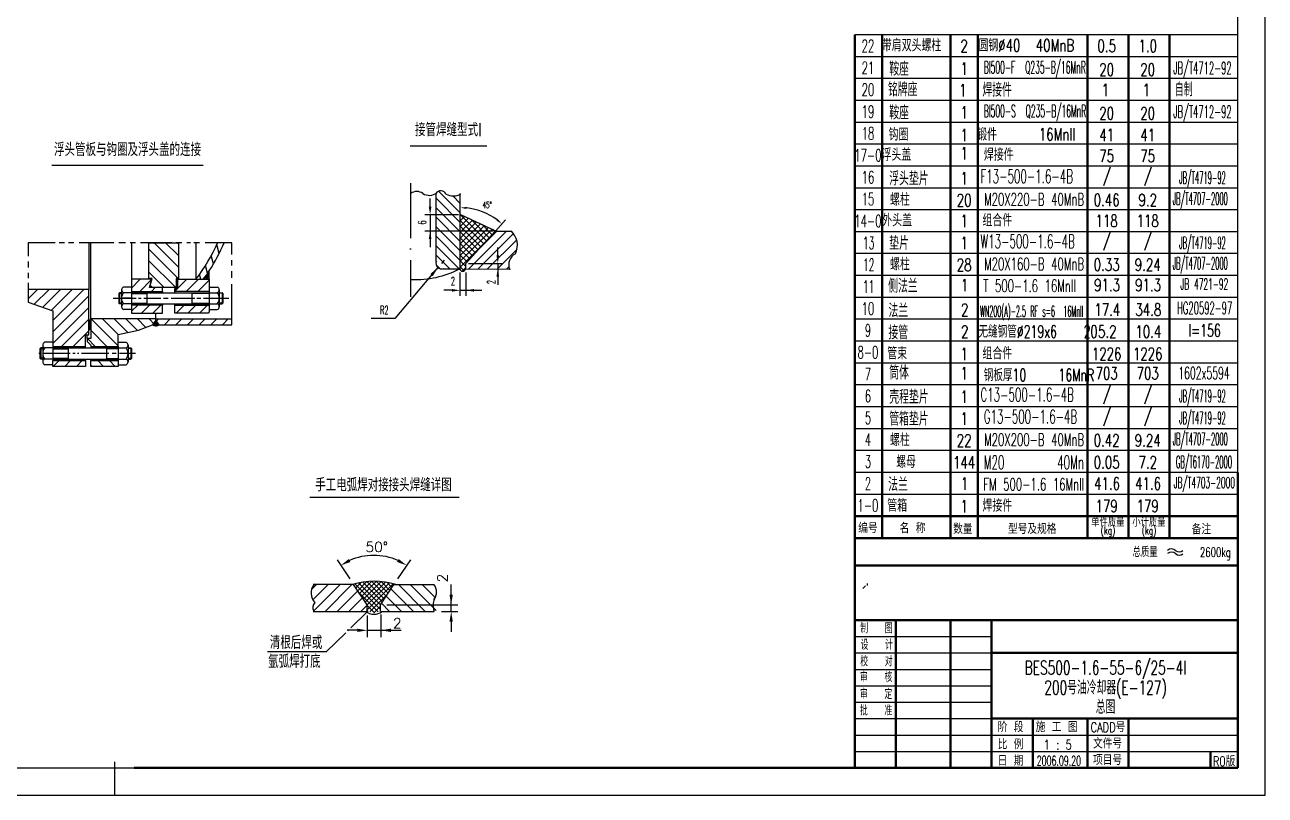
# Model space of a CAD drawing. Extents: x 1146 to 4564, y 131 to 1670.
# Drawn here: x 2756.7 to 3210.2, y 482 to 763.7 of the extents above; entities that cross this region are included whole.
import ezdxf
from ezdxf.enums import TextEntityAlignment as Align

# ---------------------------------------------------------------- set-up
doc = ezdxf.new("R2010")
doc.units = 0
doc.header["$LTSCALE"] = 2
doc.header["$MEASUREMENT"] = 0
doc.linetypes.add('CENTER', pattern=[6.25, 5, -0.5, 0.25, -0.5])
doc.linetypes.add('DASHDOT-S', pattern=[14, 10, -2, 0, -2])
doc.layers.get('0').update_dxf_attribs({"linetype": 'CONTINUOUS'})
for name, color, linetype in [('1', 2, 'CONTINUOUS'), ('2', 4, 'CONTINUOUS'), ('4', 2, 'CENTER'), ('S1', 7, 'CONTINUOUS'), ('文字层', 7, 'CONTINUOUS')]:
    doc.layers.add(name, color=color, linetype=linetype)
doc.layers.add('粗线层', color=3, linetype='CONTINUOUS', lineweight=50)
doc.styles.add('HZ', font='TXT.shx', dxfattribs={"width": 0.65, "bigfont": 'HZTXT.shx'})
doc.styles.get("Standard").update_dxf_attribs({"font": 'txt.shx', "width": 0.65})

msp = doc.modelspace()

# ---------------------------------------------------------------- linework, layer by layer
at = {"color": 7, "linetype": 'Continuous'}
for p, q in [((3210.19, 482.03), (3210.19, 1076.03)), ((2897.65, 719.48), (2925.61, 719.48)), ((2904.9, 697.21), (2904.9, 700.16)), ((2915.3, 694.26), (2902.93, 694.26)), ((2904.9, 694.26), (2904.9, 682.39)), ((2915.94, 694.2), (2916.08, 694.34)), ((2925.51, 684.75), (2915.94, 694.32)), ((2915.94, 692.08), (2917.53, 693.67)), ((2915.94, 689.96), (2918.97, 692.99)), ((2915.94, 687.83), (2920.42, 692.31)), ((2924.49, 683.64), (2915.94, 692.2)), ((2915.94, 685.71), (2921.86, 691.64)), ((2915.94, 683.59), (2923.31, 690.96)), ((2915.94, 681.47), (2924.75, 690.28)), ((2923.48, 682.54), (2915.94, 690.08)), ((2915.94, 679.35), (2926.19, 689.61)), ((2926.52, 685.86), (2919.76, 692.62)), ((2927.54, 686.96), (2923.75, 690.75)), ((2932.49, 692.37), (2928.76, 688.3)), ((2927.92, 688.28), (2902.93, 688.28)), ((2915.94, 677.23), (2927.64, 688.93)), ((2922.47, 681.43), (2915.94, 687.96)), ((2921.45, 680.32), (2915.94, 685.84)), ((2928.55, 688.07), (2927.74, 688.88)), ((2915.94, 675.11), (2924.71, 683.88)), ((2920.44, 679.22), (2915.94, 683.72)), ((2919.42, 678.11), (2915.94, 681.6)), ((2929.65, 679.38), (2929.65, 682.33)), ((2918.41, 677), (2915.94, 679.47)), ((2917.9, 675.39), (2915.94, 677.35)), ((2918.89, 676.43), (2931.25, 676.43)), ((2929.65, 676.43), (2929.65, 668.68)), ((2915.8, 673.13), (2915.8, 664.65)), ((2917.38, 673.79), (2915.94, 675.23)), ((2916.58, 673.63), (2917.9, 674.95)), ((2917.95, 673.13), (2917.95, 664.65)), ((2912.86, 666.62), (2909.91, 666.62)), ((2915.8, 666.62), (2923.85, 666.62)), ((2892.04, 656.27), (2883.3, 656.27)), ((2860.91, 591.01), (2915.53, 591.01)), ((3063.14, 557.6), (3064.11, 558.57)), ((3060.19, 540.03), (3110.19, 540.03)), ((2867.17, 534.4), (2845.42, 534.4)), ((3060.19, 534.03), (3110.19, 534.03)), ((3060.19, 528.03), (3110.19, 528.03)), ((3060.19, 522.03), (3110.19, 522.03)), ((3060.19, 516.03), (3110.19, 516.03)), ((3060.19, 510.03), (3110.19, 510.03)), ((3060.19, 504.03), (3095.19, 504.03)), ((3095.19, 504.03), (3200.19, 504.03)), ((3060.19, 498.03), (3200.19, 498.03)), ((2369.19, 482.03), (3210.19, 482.03))]:
    msp.add_line(p, q, dxfattribs=at)
at = {"color": 3, "linetype": 'Continuous'}
for p, q in [((3200.19, 492.03), (3200.19, 1066.03)), ((2394.19, 492.03), (3200.19, 492.03)), ((2789.69, 482.03), (2789.69, 494.18))]:
    msp.add_line(p, q, dxfattribs=at)
for p, q in [((3200.19, 760.03), (3060.19, 760.03)), ((3200.19, 752.03), (3060.19, 752.03)), ((3200.19, 744.03), (3060.19, 744.03)), ((3200.19, 736.03), (3060.19, 736.03)), ((3200.19, 728.03), (3060.19, 728.03)), ((3200.19, 720.03), (3060.19, 720.03)), ((3200.19, 712.03), (3060.19, 712.03)), ((3200.19, 704.03), (3060.19, 704.03)), ((3200.19, 696.03), (3060.19, 696.03)), ((3200.19, 688.03), (3060.19, 688.03)), ((3200.19, 680.03), (3060.19, 680.03)), ((3200.19, 672.03), (3060.19, 672.03)), ((3200.19, 664.03), (3060.19, 664.03)), ((3200.19, 656.03), (3060.19, 656.03)), ((3200.19, 648.03), (3060.19, 648.03)), ((3200.19, 640.03), (3060.19, 640.03)), ((3200.19, 632.03), (3060.19, 632.03)), ((3200.19, 624.03), (3060.19, 624.03)), ((3200.19, 616.03), (3060.19, 616.03)), ((3200.19, 608.03), (3060.19, 608.03)), ((3200.19, 600.03), (3060.19, 600.03)), ((3200.19, 592.03), (3060.19, 592.03))]:
    msp.add_line(p, q)
at = {"color": 1, "linetype": 'DASHDOT-S'}
msp.add_line((2897.77, 705.75), (2897.77, 664.21), dxfattribs=at)
at = {"color": 4}
for p, q in [((2907.09, 677.09), (2907.09, 702.01)), ((2915.94, 674.49), (2915.94, 702.01)), ((2915.96, 694.4), (2928.76, 688.4)), ((2917.9, 676.45), (2928.72, 688.25)), ((2928.72, 688.25), (2934.65, 688.25)), ((2917.9, 674.49), (2917.9, 676.45)), ((2909.45, 674.49), (2915.94, 674.49)), ((2917.9, 674.49), (2934.08, 674.38))]:
    msp.add_line(p, q, dxfattribs=at)
at = {"color": 0}
for p, q in [((2915.94, 691.47), (2907.09, 700.32)), ((2915.94, 694.94), (2908.02, 702.86)), ((2915.94, 698.42), (2913.21, 701.15)), ((2916.04, 701.79), (2915.94, 701.9)), ((2915.94, 687.99), (2907.09, 696.84)), ((2915.94, 684.52), (2907.09, 693.36)), ((2915.94, 681.04), (2907.09, 689.89)), ((2915.94, 677.57), (2907.09, 686.41)), ((2812.78, 670.97), (2802.06, 681.68)), ((2812.89, 675.1), (2803.96, 684.03)), ((2812.89, 679.34), (2808.21, 684.03)), ((2812.89, 683.58), (2812.45, 684.03)), ((2827.79, 680.14), (2826.93, 683.36)), ((2915.54, 674.49), (2907.09, 682.94)), ((2811.89, 667.62), (2802.06, 677.44)), ((2823.53, 672.85), (2822.78, 675.66)), ((2825.71, 676.31), (2824.91, 679.3)), ((2912.06, 674.49), (2907.09, 679.46)), ((2908.59, 674.49), (2907.09, 675.99)), ((2807.65, 667.62), (2802.06, 673.2)), ((2821.02, 670.65), (2820.56, 672.36)), ((2822.2, 670.65), (2824.16, 672.6)), ((2823.35, 670.65), (2822.56, 671.44)), ((2824.06, 670.65), (2822.85, 671.85)), ((2822.91, 670.65), (2824.16, 671.89)), ((2824.16, 671.26), (2823.14, 672.27)), ((2823.19, 672.34), (2824.16, 673.31)), ((2824.16, 671.96), (2823.43, 672.69)), ((2823.62, 670.65), (2824.16, 671.19)), ((2824.16, 672.67), (2823.71, 673.11)), ((2824.16, 673.38), (2823.99, 673.54)), ((2916.31, 673.71), (2915.81, 674.21)), ((2757.93, 663.56), (2761.34, 666.97)), ((2760.13, 661.52), (2765.58, 666.97)), ((2763.29, 660.43), (2769.82, 666.97)), ((2766.45, 659.35), (2774.07, 666.97)), ((2766.98, 655.63), (2778.31, 666.97)), ((2795.78, 667.47), (2798.96, 670.65)), ((2798.76, 666.21), (2803.21, 670.65)), ((2803.41, 667.62), (2802.55, 668.47)), ((2803.01, 666.21), (2804.42, 667.62)), ((2811.6, 666.31), (2812.58, 667.29)), ((2812.68, 667.39), (2815.93, 670.65)), ((2815.74, 666.21), (2820.18, 670.65)), ((2819.98, 666.21), (2824.16, 670.39)), ((2822.64, 670.65), (2822.27, 671.03)), ((2766.98, 651.39), (2780.19, 664.6)), ((2766.98, 647.15), (2780.19, 660.36)), ((2795.78, 658.98), (2798.03, 661.23)), ((2799.34, 658.3), (2802.27, 661.23)), ((2803.59, 658.3), (2806.51, 661.23)), ((2812.07, 658.3), (2815, 661.23)), ((2816.31, 658.3), (2819.24, 661.23)), ((2820.56, 658.3), (2823.48, 661.23)), ((2770.2, 646.12), (2780.19, 656.12)), ((2790.8, 646.28), (2780.94, 656.14)), ((2790.82, 650.51), (2785.19, 656.14)), ((2794.35, 651.21), (2789.43, 656.14)), ((2797.89, 651.92), (2793.67, 656.14)), ((2801, 653.05), (2797.91, 656.14)), ((2804.29, 654), (2802.16, 656.14)), ((2803.48, 654.01), (2803.48, 654.02)), ((2803.5, 654.05), (2805.84, 654.05)), ((2803.57, 654.15), (2805.77, 654.15)), ((2803.58, 653.95), (2803.58, 654.16)), ((2803.58, 653.95), (2805.75, 653.95)), ((2803.64, 654.25), (2805.7, 654.25)), ((2803.68, 653.9), (2803.68, 654.31)), ((2803.71, 654.35), (2805.63, 654.35)), ((2803.76, 653.85), (2805.55, 653.85)), ((2803.78, 653.84), (2803.78, 654.45)), ((2803.78, 654.45), (2805.56, 654.45)), ((2803.85, 654.55), (2805.49, 654.55)), ((2803.88, 653.78), (2803.88, 654.59)), ((2803.92, 654.65), (2805.42, 654.65)), ((2803.95, 653.75), (2805.35, 653.75)), ((2803.98, 653.74), (2803.98, 654.73)), ((2803.99, 654.75), (2805.35, 654.75)), ((2804.06, 654.85), (2805.28, 654.85)), ((2804.08, 653.72), (2804.08, 654.87)), ((2804.13, 654.95), (2805.21, 654.95)), ((2804.18, 653.7), (2804.18, 655.02)), ((2804.2, 655.05), (2805.14, 655.05)), ((2804.27, 655.15), (2805.07, 655.15)), ((2804.28, 653.68), (2804.28, 655.16)), ((2804.34, 655.25), (2805, 655.25)), ((2804.38, 653.66), (2804.38, 655.3)), ((2804.41, 655.35), (2804.93, 655.35)), ((2804.45, 653.65), (2804.88, 653.65)), ((2804.48, 655.45), (2804.86, 655.45)), ((2804.48, 653.64), (2804.48, 655.44)), ((2804.55, 655.55), (2804.79, 655.55)), ((2804.58, 653.62), (2804.58, 655.58)), ((2804.62, 655.65), (2804.72, 655.65)), ((2804.67, 655.14), (2805.66, 656.14)), ((2804.68, 653.61), (2804.68, 655.71)), ((2804.78, 653.63), (2804.78, 655.56)), ((2804.88, 653.65), (2804.88, 655.42)), ((2804.98, 653.67), (2804.98, 655.28)), ((2805.08, 653.69), (2805.08, 655.14)), ((2805.18, 653.71), (2805.18, 655)), ((2805.28, 653.73), (2805.28, 654.85)), ((2805.38, 653.76), (2805.38, 654.71)), ((2805.48, 653.81), (2805.48, 654.57)), ((2805.58, 653.86), (2805.58, 654.43)), ((2805.68, 653.91), (2805.68, 654.29)), ((2805.78, 653.96), (2805.78, 654.14)), ((2807.77, 654), (2809.91, 656.14)), ((2812, 653.99), (2814.15, 656.14)), ((2816.24, 653.99), (2818.39, 656.14)), ((2820.48, 653.98), (2822.63, 656.14)), ((2824.71, 653.97), (2826.88, 656.14)), ((2828.95, 653.97), (2831.12, 656.14)), ((2774.44, 646.12), (2780.19, 651.87)), ((2782.47, 646.12), (2779.61, 648.99)), ((2786.71, 646.12), (2780.84, 652)), ((2778.68, 646.12), (2778.89, 646.33)), ((2767.12, 638.81), (2769.25, 640.94)), ((2771.36, 638.81), (2773.49, 640.94)), ((2775.61, 638.81), (2777.73, 640.94)), ((2785.54, 638.81), (2783.42, 640.94)), ((2789.79, 638.81), (2787.66, 640.94)), ((2781.3, 638.81), (2780.84, 639.27)), ((2861.54, 557.28), (2863.31, 559.05)), ((2862.04, 553.44), (2867.65, 559.05)), ((2862.31, 549.36), (2872, 559.05)), ((2866.51, 549.22), (2876.34, 559.05)), ((2886.62, 550.1), (2877.38, 559.34)), ((2877.73, 557.83), (2879.76, 559.86)), ((2878.42, 556.78), (2881.77, 560.13)), ((2886.67, 551.79), (2878.78, 559.67)), ((2879.12, 555.74), (2883.62, 560.24)), ((2879.81, 554.7), (2885.35, 560.23)), ((2887.45, 552.74), (2880.25, 559.94)), ((2880.51, 553.65), (2886.98, 560.13)), ((2881.29, 552.7), (2888.53, 559.94)), ((2888.15, 553.78), (2881.8, 560.13)), ((2881.91, 551.58), (2890, 559.67)), ((2881.91, 549.84), (2891.41, 559.34)), ((2888.75, 554.92), (2883.43, 560.24)), ((2889.54, 555.87), (2885.17, 560.24)), ((2890.23, 556.91), (2887.02, 560.12)), ((2890.93, 557.95), (2889.03, 559.86)), ((2903.14, 549.22), (2893.31, 559.05)), ((2907.12, 549.58), (2897.66, 559.05)), ((2906.75, 554.3), (2902, 559.05)), ((2870.86, 549.22), (2878.42, 556.78)), ((2875.2, 549.22), (2880.16, 554.18)), ((2885.88, 549.11), (2878.87, 556.11)), ((2882.89, 549.09), (2889.27, 555.47)), ((2894.45, 549.22), (2888.84, 554.83)), ((2898.8, 549.22), (2890.58, 557.43)), ((2879.55, 549.22), (2881.83, 551.5)), ((2884.55, 548.7), (2881.91, 551.33)), ((2882.26, 549.25), (2881.91, 549.6)), ((2884.27, 548.73), (2886.62, 551.07)), ((2886.61, 549.33), (2886.62, 549.34)), ((2890.11, 549.22), (2887.11, 552.22))]:
    msp.add_line(p, q, dxfattribs=at)
at = {"color": 0, "linetype": 'Continuous'}
for p, q in [((2919.01, 674.48), (2932.78, 688.25)), ((2922.19, 681.13), (2929.31, 688.25)), ((2922.47, 674.46), (2935.41, 687.4)), ((2925.92, 674.43), (2936.55, 685.07)), ((2929.37, 674.41), (2936.69, 681.73)), ((2932.82, 674.38), (2933.71, 675.27))]:
    msp.add_line(p, q, dxfattribs=at)
at = {"color": 0, "linetype": 'ByBlock'}
for p, q in [((2910.07, 677.7), (2909.03, 676.47)), ((2907.75, 674.94), (2903.11, 669.43)), ((2903.11, 669.43), (2892.04, 656.27))]:
    msp.add_line(p, q, dxfattribs=at)
at = {"color": 0, "linetype": 'CENTER'}
msp.add_line((2866.95, 534.43), (2881.76, 548.94), dxfattribs=at)
for centre, radius, start, end in [((2908.81, 700.73), 2.27, 29.1174, 144.0066), ((2900.01, 698.84), 3.9, 55.0496, 124.9504), ((2904.61, 705.81), 4.47, 237.7438, 307.416), ((2913.46, 706.6), 5.46, 240.8599, 299.1401), ((2929.55, 683.1), 7.27, 334.8454, 46.8888), ((2938.18, 675.97), 4.53, 116.9224, 202.4439), ((3175.9, 569.84), 2.25, 44.7949, 130.988), ((3178.77, 573.06), 2.07, 231.9567, 310.5098), ((3175.9, 568.66), 2.25, 44.7949, 130.988), ((3178.77, 571.88), 2.07, 231.9567, 310.5098)]:
    msp.add_arc(centre, radius, start, end)
at = {"color": 7, "linetype": 'Continuous'}
msp.add_arc((2915.94, 674.31), 22.53, 53.242, 84.2476, dxfattribs=at)
at = {"color": 4}
for centre, radius, start, end in [((2909.03, 676.47), 1.99, 158.2531, 289.6128), ((2899.86, 704.34), 33.77, 266.8968, 298.0116), ((2916.78, 674.68), 1.07, 188.2732, 351.7268)]:
    msp.add_arc(centre, radius, start, end, dxfattribs=at)
at = {"color": 7, "linetype": 'Continuous'}
for points in [[(2905.39, 697.21), (2904.41, 697.21), (2904.9, 694.26)], [(2918.18, 696.35), (2918.21, 697.1), (2915.94, 696.84)], [(2929.18, 692.07), (2929.66, 692.65), (2931.16, 690.92)], [(2905.39, 685.33), (2904.41, 685.33), (2904.9, 688.28)], [(2930.14, 679.38), (2929.16, 679.38), (2929.65, 676.43)], [(2930.14, 671.63), (2929.16, 671.63), (2929.65, 674.58)], [(2912.86, 666.13), (2912.86, 667.11), (2915.8, 666.62)], [(2920.9, 666.13), (2920.9, 667.11), (2917.95, 666.62)]]:
    msp.add_solid(points, dxfattribs=at)
at = {"color": 0, "linetype": 'ByBlock'}
msp.add_solid([(2904.97, 672.58), (2905.89, 671.8), (2907.75, 674.94)], dxfattribs=at)
at = {"layer": '1'}
for p, q in [((2766.58, 712.34), (2821.97, 712.34)), ((2767.78, 684.03), (2757.93, 684.03)), ((2757.93, 684.03), (2757.93, 679.11)), ((2771.24, 684.03), (2769.27, 684.03)), ((2774.69, 684.03), (2772.71, 684.03)), ((2789.31, 684.03), (2776.66, 684.03)), ((2793.58, 684.03), (2791.12, 684.03)), ((2797.2, 684.03), (2795.23, 684.03)), ((2810.52, 684.03), (2799.02, 684.03)), ((2802.06, 684.03), (2812.89, 684.03)), ((2814.14, 684.03), (2812.01, 684.03)), ((2817.27, 684.03), (2815.94, 684.03)), ((2820.55, 684.03), (2818.58, 684.03)), ((2832.39, 684.03), (2822.68, 684.03)), ((2829.59, 684.03), (2827.23, 684.03)), ((2832.39, 679.76), (2832.39, 684.03)), ((2757.93, 677.14), (2757.93, 675)), ((2832.39, 675.64), (2832.39, 677.62)), ((2757.93, 673.02), (2757.93, 671.05)), ((2832.39, 671.21), (2832.39, 673.67)), ((2757.93, 669.39), (2757.93, 662.27)), ((2812.03, 669.86), (2812.49, 670.65)), ((2812.68, 670.09), (2812.03, 670.46)), ((2812.68, 669.9), (2812.03, 668.77)), ((2812.03, 669.84), (2812.68, 669.46)), ((2812.68, 668.84), (2812.03, 669.21)), ((2812.03, 667.69), (2812.68, 668.82)), ((2812.03, 668.59), (2812.68, 668.21)), ((2812.63, 667.62), (2812.03, 667.96)), ((2812.68, 667.73), (2812.61, 667.62)), ((2819.28, 670.65), (2821.99, 670.65)), ((2832.39, 653.96), (2832.39, 668.91)), ((2780.72, 655.7), (2780.19, 654.77)), ((2780.84, 654.71), (2780.19, 655.08)), ((2780.19, 653.69), (2780.84, 654.82)), ((2780.19, 654.46), (2780.84, 654.08)), ((2780.84, 653.46), (2780.19, 653.83)), ((2780.84, 653.73), (2780.19, 652.61)), ((2780.19, 653.21), (2780.84, 652.83)), ((2780.2, 655.7), (2780.84, 655.33)), ((2804.67, 655.72), (2803.47, 654.01)), ((2803.47, 654.01), (2803.93, 653.75)), ((2803.93, 653.75), (2804.67, 653.6)), ((2804.67, 654), (2804.66, 656.14)), ((2805.87, 654.01), (2804.67, 655.72)), ((2804.67, 653.6), (2805.37, 653.75)), ((2805.37, 653.75), (2805.87, 654.01)), ((2832.39, 653.96), (2832.39, 656.14)), ((2780.79, 652.24), (2780.19, 652.58)), ((2780.6, 652.24), (2780.84, 652.65))]:
    msp.add_line(p, q, dxfattribs=at)
at = {"layer": '1', "linetype": 'Continuous'}
for p, q in [((2792.07, 665.46), (2791.35, 665.46)), ((2795.78, 665.46), (2801.31, 665.46)), ((2817.92, 665.56), (2824.16, 665.56)), ((2829.07, 665.56), (2827.84, 665.56)), ((2792.07, 661.98), (2791.35, 661.98)), ((2795.78, 661.98), (2801.31, 661.98)), ((2817.92, 661.87), (2824.16, 661.87)), ((2829.07, 661.87), (2827.84, 661.87)), ((2763.29, 645.27), (2762.57, 645.27)), ((2767, 645.27), (2772.53, 645.27)), ((2786.7, 645.37), (2790.8, 645.37)), ((2795.71, 645.37), (2794.48, 645.37)), ((2763.29, 641.79), (2762.57, 641.79)), ((2767, 641.79), (2772.53, 641.79)), ((2786.7, 641.69), (2790.8, 641.69)), ((2795.71, 641.69), (2794.48, 641.69))]:
    msp.add_line(p, q, dxfattribs=at)
at = {"layer": '1', "linetype": 'CENTER'}
for p, q in [((2773.33, 643.53), (2761.26, 643.53)), ((2775.13, 643.53), (2774.23, 643.53)), ((2787.45, 643.53), (2775.91, 643.53)), ((2790.14, 643.53), (2788.69, 643.53)), ((2797.2, 643.53), (2791.38, 643.53))]:
    msp.add_line(p, q, dxfattribs=at)
at = {"layer": '2'}
for p, q in [((2780.19, 684.03), (2780.19, 666.97)), ((2780.84, 656.14), (2780.84, 684.09)), ((2795.78, 684.03), (2795.78, 670.65)), ((2802.06, 670.97), (2802.06, 684.03)), ((2812.89, 684.03), (2812.89, 670.97)), ((2819.28, 684.03), (2819.28, 670.65)), ((2824.16, 670.65), (2824.16, 673.79)), ((2780.19, 666.97), (2757.93, 666.97)), ((2780.19, 650.4), (2780.19, 666.97)), ((2795.78, 670.65), (2795.78, 666.21)), ((2803.21, 670.65), (2795.78, 670.65)), ((2803.32, 670.97), (2802.06, 670.97)), ((2802.28, 667.62), (2803.21, 670.65)), ((2807.05, 667.62), (2802.28, 667.62)), ((2802.39, 667.94), (2803.32, 670.97)), ((2802.71, 667.62), (2802.39, 667.94)), ((2812.03, 667.62), (2802.71, 667.62)), ((2807.05, 666.21), (2807.05, 667.62)), ((2811.6, 666.21), (2811.6, 667.29)), ((2811.6, 667.29), (2812.68, 667.29)), ((2811.6, 667.29), (2811.6, 666.97)), ((2812.03, 670.97), (2812.03, 667.62)), ((2812.89, 670.97), (2812.03, 670.97)), ((2812.03, 670.65), (2812.03, 667.62)), ((2812.68, 670.65), (2812.03, 670.65)), ((2812.03, 667.62), (2812.68, 667.62)), ((2812.68, 670.65), (2812.68, 670.95)), ((2812.68, 670.65), (2821.99, 670.65)), ((2812.68, 667.29), (2812.68, 670.65)), ((2812.68, 667.62), (2812.68, 670.65)), ((2821.99, 670.65), (2824.16, 670.65)), ((2824.16, 670.65), (2824.16, 666.21)), ((2757.93, 662.27), (2766.98, 659.17)), ((2795.78, 666.21), (2807.05, 666.21)), ((2795.78, 666.21), (2795.78, 661.23)), ((2807.05, 666.21), (2807.05, 665.76)), ((2824.16, 666.21), (2811.6, 666.21)), ((2811.6, 665.76), (2811.6, 666.21)), ((2766.98, 659.17), (2766.98, 646.12)), ((2807.05, 661.23), (2795.78, 661.23)), ((2795.78, 661.23), (2795.78, 658.3)), ((2795.78, 658.3), (2807.05, 658.3)), ((2804.66, 656.14), (2804.66, 658.3)), ((2807.05, 661.67), (2807.05, 661.23)), ((2807.05, 658.3), (2807.05, 661.23)), ((2811.6, 661.23), (2811.6, 661.67)), ((2811.6, 661.23), (2824.16, 661.23)), ((2811.6, 658.3), (2811.6, 661.23)), ((2823.72, 658.3), (2811.6, 658.3)), ((2824.16, 658.74), (2823.72, 658.3)), ((2824.16, 661.23), (2824.16, 658.74)), ((2780.19, 655.7), (2780.19, 652.24)), ((2780.84, 655.7), (2780.19, 655.7)), ((2804.66, 656.14), (2780.84, 656.14)), ((2780.84, 656.14), (2780.84, 648.99)), ((2780.84, 652.24), (2780.84, 655.7)), ((2798.34, 652), (2803.39, 654)), ((2803.39, 654), (2804.67, 654)), ((2804.66, 656.14), (2832.39, 656.14)), ((2804.67, 654), (2804.66, 656.14)), ((2804.67, 654), (2832.39, 653.96)), ((2778.89, 650.4), (2780.19, 650.4)), ((2778.89, 646.12), (2778.89, 650.4)), ((2779.54, 648.99), (2779.54, 650.4)), ((2779.54, 648.99), (2779.54, 647.91)), ((2780.84, 648.99), (2779.54, 648.99)), ((2780.19, 652.24), (2780.84, 652.24)), ((2790.8, 650.5), (2798.34, 652)), ((2790.8, 646.12), (2790.8, 650.5)), ((2766.98, 646.12), (2778.89, 646.12)), ((2778.89, 645.58), (2778.89, 646.12)), ((2779.54, 647.91), (2780.84, 646.6)), ((2780.84, 646.6), (2780.84, 646.12)), ((2780.84, 646.12), (2790.8, 646.12)), ((2780.84, 646.12), (2780.84, 645.58)), ((2766.98, 640.94), (2778.89, 640.94)), ((2766.98, 638.81), (2766.98, 640.94)), ((2778.89, 640.94), (2778.89, 641.48)), ((2778.89, 640.94), (2778.89, 638.81)), ((2780.84, 641.48), (2780.84, 640.94)), ((2780.84, 640.94), (2790.8, 640.94)), ((2780.84, 638.81), (2780.84, 640.94)), ((2790.8, 640.94), (2790.8, 638.81)), ((2778.89, 638.81), (2766.98, 638.81)), ((2790.8, 638.81), (2780.84, 638.81))]:
    msp.add_line(p, q, dxfattribs=at)
at = {"layer": '2', "linetype": 'Continuous'}
for p, q in [((2792.09, 666.79), (2792.09, 660.64)), ((2795.77, 667.81), (2792.82, 667.81)), ((2824.16, 667.81), (2827.11, 667.81)), ((2827.84, 666.79), (2827.84, 660.64)), ((2791.35, 665.76), (2791.05, 665.46)), ((2791.05, 665.46), (2791.05, 661.98)), ((2791.35, 665.76), (2791.35, 661.67)), ((2792.07, 665.76), (2791.35, 665.76)), ((2795.55, 663.72), (2792.61, 663.72)), ((2795.77, 665.76), (2792.82, 665.76)), ((2795.78, 666.38), (2795.78, 661.19)), ((2795.78, 665.76), (2824.16, 665.76)), ((2801.31, 665.76), (2801.31, 661.67)), ((2817.92, 661.67), (2817.92, 665.76)), ((2824.16, 666.38), (2824.16, 661.19)), ((2824.16, 665.76), (2827.11, 665.76)), ((2827.84, 665.76), (2828.87, 665.76)), ((2828.87, 665.76), (2828.87, 661.67)), ((2829.07, 665.56), (2828.87, 665.76)), ((2829.07, 665.56), (2829.07, 661.87)), ((2791.05, 661.98), (2791.35, 661.67)), ((2792.07, 661.67), (2791.35, 661.67)), ((2795.77, 661.67), (2792.82, 661.67)), ((2795.77, 659.62), (2792.82, 659.62)), ((2795.78, 661.67), (2824.16, 661.67)), ((2824.16, 661.67), (2827.11, 661.67)), ((2824.16, 659.62), (2827.11, 659.62)), ((2827.84, 661.67), (2828.87, 661.67)), ((2829.07, 661.87), (2828.87, 661.67)), ((2762.57, 645.58), (2762.26, 645.27)), ((2762.26, 645.27), (2762.26, 641.79)), ((2762.57, 645.58), (2762.57, 641.48)), ((2763.29, 645.58), (2762.57, 645.58)), ((2763.3, 646.6), (2763.3, 640.46)), ((2766.99, 647.63), (2764.04, 647.63)), ((2766.99, 645.58), (2764.04, 645.58)), ((2767, 646.19), (2767, 641)), ((2767, 645.58), (2790.8, 645.58)), ((2772.53, 645.58), (2772.53, 641.48)), ((2786.7, 641.48), (2786.7, 645.58)), ((2790.8, 647.63), (2793.74, 647.63)), ((2790.8, 646.19), (2790.8, 641)), ((2790.8, 645.58), (2793.74, 645.58)), ((2794.48, 646.6), (2794.48, 640.46)), ((2794.48, 645.58), (2795.51, 645.58)), ((2795.51, 645.58), (2795.51, 641.48)), ((2795.71, 645.37), (2795.51, 645.58)), ((2795.71, 645.37), (2795.71, 641.69)), ((2762.26, 641.79), (2762.57, 641.48)), ((2763.29, 641.48), (2762.57, 641.48)), ((2766.77, 643.53), (2763.82, 643.53)), ((2766.99, 641.48), (2764.04, 641.48)), ((2766.99, 639.43), (2764.04, 639.43)), ((2767, 641.48), (2790.8, 641.48)), ((2790.8, 641.48), (2793.74, 641.48)), ((2790.8, 639.43), (2793.74, 639.43)), ((2794.48, 641.48), (2795.51, 641.48)), ((2795.71, 641.69), (2795.51, 641.48))]:
    msp.add_line(p, q, dxfattribs=at)
at = {"layer": '2'}
for radius, start, end in [(64.98, 322.4105, 336.1663), (67.15, 327.0795, 336.9803), (67.15, 323.8201, 327.0795)]:
    msp.add_arc((2767.79, 710.29), radius, start, end, dxfattribs=at)
at = {"layer": '2', "linetype": 'Continuous'}
for centre, radius, start, end in [((2793.17, 666.79), 1.08, 108.4922, 251.5078), ((2826.76, 666.79), 1.08, 288.4922, 71.5078), ((2795.3, 663.72), 3.21, 140.4023, 219.5978), ((2824.63, 663.72), 3.21, 320.4022, 39.5977), ((2793.17, 660.64), 1.08, 108.4922, 251.5078), ((2826.76, 660.64), 1.08, 288.4922, 71.5078), ((2764.38, 646.6), 1.08, 108.4922, 251.5078), ((2766.51, 643.53), 3.21, 140.4023, 219.5978), ((2793.4, 646.6), 1.08, 288.4922, 71.5078), ((2791.27, 643.53), 3.21, 320.4022, 39.5977), ((2764.38, 640.46), 1.08, 108.4922, 251.5078), ((2793.4, 640.46), 1.08, 288.4922, 71.5078)]:
    msp.add_arc(centre, radius, start, end, dxfattribs=at)
at = {"layer": '4'}
for p, q in [((2789.02, 663.72), (2797.38, 663.72)), ((2798.25, 663.72), (2799.28, 663.72)), ((2800.28, 663.72), (2806.49, 663.72)), ((2807.48, 663.72), (2809.1, 663.72)), ((2810.21, 663.72), (2818.83, 663.72)), ((2819.66, 663.72), (2821.02, 663.72)), ((2822.06, 663.72), (2831.37, 663.72))]:
    msp.add_line(p, q, dxfattribs=at)
at = {"layer": 'S1', "color": 7, "linetype": 'Continuous'}
for p, q in [((2870.87, 568.11), (2875.55, 561.09)), ((2897.7, 568.11), (2893.02, 561.09)), ((2912.6, 549.18), (2912.6, 559.06)), ((2889.13, 551.68), (2915.06, 551.68)), ((2909.04, 549.18), (2915.06, 549.18)), ((2881.94, 547.68), (2881.94, 539.86)), ((2886.91, 548.06), (2886.91, 539.86)), ((2912.6, 545.49), (2912.6, 541.81)), ((2878.25, 542.31), (2874.56, 542.31)), ((2881.94, 542.31), (2894.28, 542.31))]:
    msp.add_line(p, q, dxfattribs=at)
at = {"layer": 'S1', "color": 4}
for p, q in [((2876.91, 559.05), (2862.17, 559.05)), ((2881.83, 551.67), (2876.91, 559.05)), ((2886.74, 551.67), (2891.66, 559.05)), ((2891.66, 559.05), (2906.4, 559.05)), ((2862.17, 549.22), (2881.83, 549.22)), ((2881.83, 549.22), (2881.83, 551.67)), ((2886.74, 549.22), (2886.74, 551.67)), ((2886.74, 549.22), (2906.4, 549.22))]:
    msp.add_line(p, q, dxfattribs=at)
at = {"layer": 'S1', "color": 7, "linetype": 'Continuous'}
msp.add_arc((2884.29, 547.99), 21.72, 66.0454, 113.9546, dxfattribs=at)
at = {"layer": 'S1'}
for centre, radius, start, end in [((2866.43, 555.97), 5.06, 143.8491, 223.5337), ((2903.01, 556.33), 4.25, 320.4408, 39.5592), ((2912.28, 551.35), 6.26, 157.2898, 198.787), ((2864.44, 550.65), 2.49, 132.673, 212.276)]:
    msp.add_arc(centre, radius, start, end, dxfattribs=at)
at = {"layer": 'S1', "color": 4}
for centre, radius, start, end in [((2884.38, 532.77), 27.48, 73.0743, 106.6293), ((2884.43, 552.91), 4.72, 229.1179, 308.5444)]:
    msp.add_arc(centre, radius, start, end, dxfattribs=at)
at = {"layer": 'S1', "color": 7, "linetype": 'Continuous'}
for points in [[(2875.76, 567.3), (2875.17, 568.38), (2872.24, 566.06)], [(2892.81, 567.3), (2893.4, 568.38), (2896.33, 566.06)], [(2913.21, 555.37), (2911.99, 555.37), (2912.6, 551.68)], [(2913.21, 545.49), (2911.99, 545.49), (2912.6, 549.18)], [(2878.25, 541.7), (2878.25, 542.93), (2881.94, 542.31)], [(2890.59, 541.7), (2890.59, 542.93), (2886.91, 542.31)]]:
    msp.add_solid(points, dxfattribs=at)
at = {"layer": '粗线层', "color": 3}
for p, q in [((3060.19, 760.03), (3060.19, 566.03)), ((3070.19, 760.03), (3070.19, 576.03)), ((3095.19, 760.03), (3095.19, 576.03)), ((3105.19, 760.03), (3105.19, 576.03)), ((3145.19, 760.03), (3145.19, 576.03)), ((3160.19, 760.03), (3160.19, 576.03)), ((3175.19, 760.03), (3175.19, 576.03)), ((3200.19, 566.03), (3200.19, 600.03)), ((3200.19, 566.03), (3200.19, 600.03)), ((3200.19, 584.03), (3060.19, 584.03)), ((3200.19, 576.03), (3060.19, 576.03)), ((3060.19, 566.03), (3200.19, 566.03)), ((3060.19, 566.03), (3060.19, 492.03)), ((2796.69, 492.03), (3060.19, 492.03))]:
    msp.add_line(p, q, dxfattribs=at)
at = {"layer": '粗线层', "color": 3, "linetype": 'Continuous'}
for p, q in [((3200.19, 566.03), (3060.19, 566.03)), ((3060.19, 566.03), (3060.19, 492.03)), ((3200.19, 546.03), (3060.19, 546.03)), ((3075.19, 546.03), (3075.19, 492.03)), ((3095.19, 546.03), (3095.19, 492.03)), ((3110.19, 546.03), (3110.19, 492.03)), ((3200.19, 534.03), (3110.19, 534.03)), ((3110.19, 510.03), (3200.19, 510.03)), ((3125.19, 510.03), (3125.19, 492.03)), ((3125.19, 510.03), (3125.19, 492.03)), ((3145.19, 510.03), (3145.19, 492.03)), ((3160.19, 510.03), (3160.19, 492.03)), ((3190.19, 498.03), (3190.19, 492.03)), ((3060.19, 492.03), (3200.19, 492.03))]:
    msp.add_line(p, q, dxfattribs=at)
at = {"layer": '粗线层', "linetype": 'Continuous'}
msp.add_line((3200.19, 566.03), (3200.19, 492.03), dxfattribs=at)
at = {"layer": '粗线层', "color": 7, "linetype": 'Continuous'}
msp.add_line((3064.56, 559.01), (3064.98, 559.01), dxfattribs=at)

# ---------------------------------------------------------------- texts
at = {"color": 7, "linetype": 'Continuous', "style": 'HZ'}
for s, height, width, p in [('鞍座', 5, 0.6, (3072.75, 745.09)), ('铭牌座', 5, 0.6, (3072.27, 737.58)), ('鞍座', 5, 0.6, (3072.75, 729.09)), ('接管焊缝型式I', 4.8, 0.8, (2899.39, 722.95)), ('浮头管板与钩圈及浮头盖的连接', 4.8, 0.8, (2767.41, 715.7)), ('浮头垫片', 5, 0.6, (3072.75, 705.01)), ('45%%d', 2.261, 0.55, (2924.04, 696.71)), ('垫片', 5, 0.6, (3072.75, 681.37)), ('侧法兰', 5, 0.6, (3072.36, 665.74)), ('法兰', 5, 0.6, (3072.45, 656.71)), ('接管 ', 5, 0.6, (3072.45, 648.71)), ('筒体', 5, 0.6, (3072.75, 634)), ('壳程垫片', 5, 0.6, (3072.75, 625.13)), ('管箱垫片', 5, 0.6, (3072.75, 617.13)), ('法兰', 5, 0.6, (3072.36, 593.16)), ('手工电弧焊对接接头焊缝详图', 4.8, 0.8, (2862.88, 593.1)), ('清根后焊或', 4.8, 0.8, (2846.3, 535.48)), ('氩弧焊打底', 4.8, 0.8, (2845.68, 528.56))]:
    msp.add_text(s, height=height, dxfattribs=dict(at, width=width)).set_placement(p)
at = {"style": 'HZ'}
for s, height, width, p in [(' BI500-F  Q235-B/16MnR ', 4.5, 0.45, (3105.49, 745.92)), ('焊接件', 5, 0.55, (3106.82, 737.43)), (' BI500-S  Q235-B/16MnR ', 4.5, 0.45, (3105.49, 729.92)), ('F13-500-1.6-4B', 5, 0.55, (3106.09, 705.8)), ('JB/T4707-2000', 4.5, 0.4, (3176.4, 697.91)), ('M20X220-B 40MnB', 4.5, 0.6, (3107.43, 697.63)), ('W13-500-1.6-4B', 5, 0.55, (3106.09, 682.01)), ('M20X160-B 40MnB', 4.5, 0.6, (3107.43, 673.99)), ('JB/T4707-2000', 4.5, 0.4, (3176.4, 674.27)), ('T 500-1.6 16MnII', 4.5, 0.6, (3107.15, 666.02)), ('WN200(A)-2.5 RF s=6  16MnII', 4, 0.43, (3105.94, 656.99)), ('无缝钢管%%C219x6   20', 4.5, 0.65, (3105.35, 649.3)), ('钢板厚10    16MnR', 4.5, 0.65, (3107.3, 633.4)), ('C13-500-1.6-4B', 5, 0.55, (3106.09, 625.96)), ('G13-500-1.6-4B', 5, 0.55, (3107.3, 617.96)), ('M20X200-B 40MnB', 4.5, 0.6, (3107.43, 609.75)), ('JB/T4707-2000', 4.5, 0.4, (3176.4, 610.03)), ('M20       40Mn', 5, 0.55, (3107.3, 601.19)), ('GB/T6170-2000', 4.5, 0.4, (3177.53, 601.61)), ('FM 500-1.6 16MnII', 4.5, 0.6, (3107.15, 593.44))]:
    msp.add_text(s, height=height, dxfattribs=dict(at, width=width)).set_placement(p)
at = {"style": 'HZ', "width": 0.896471}
msp.add_text('自制    ', height=5, dxfattribs=at).set_placement((3177.19, 737.56), (3195.19, 737.56), align=Align.FIT)
at = {"style": 'HZ'}
for s, width, p in [('JB/T4719-92', 0.4, (3187.27, 705.53)), ('JB/T4719-92', 0.4, (3187.27, 681.74)), ('l=156', 0.65, (3188.05, 649.69)), ('JB/T4719-92', 0.4, (3187.27, 625.69)), ('JB/T4719-92', 0.4, (3187.27, 617.69))]:
    msp.add_text(s, height=4.5, dxfattribs=dict(at, width=width)).set_placement(p, align=Align.CENTER)
at = {"color": 7, "linetype": 'Continuous', "width": 0.55}
for s, p in [('6', (2903.43, 690.68)), ('2', (2928.74, 668.92))]:
    msp.add_text(s, height=2.95, rotation=90, dxfattribs=at).set_placement(p)
for s, height, p in [('2', 2.95, (2912.52, 668.54)), ('R2', 2.949, (2886.65, 657.96))]:
    msp.add_text(s, height=height, dxfattribs=at).set_placement(p)
at = {"layer": 'S1', "color": 7, "linetype": 'Continuous'}
for s, height, p in [('50%%d', 3.686, (2881.29, 570.95)), ('2', 3.69, (2891.29, 543.06))]:
    msp.add_text(s, height=height, dxfattribs=at).set_placement(p)
msp.add_text('2', height=3.69, rotation=90, dxfattribs=at).set_placement((2911.24, 559.84))
at = {"layer": '文字层', "color": 7, "linetype": 'Continuous', "style": 'HZ'}
for s, height, width, p in [('22', 4.5, 0.6, (3064.96, 753.72)), ('带肩双头螺柱', 4.5, 0.7, (3080.92, 753.96)), ('2', 4.5, 0.7, (3100.14, 753.7)), ('圆钢%%c40  40MnB', 4.5, 0.7, (3122.85, 753.97)), ('0.5', 4.5, 0.7, (3152.24, 753.75)), ('1.0', 4.5, 0.7, (3167.24, 753.75)), ('21', 4.5, 0.6, (3064.96, 745.72)), ('1', 4.5, 0.7, (3100.14, 745.4)), ('20', 4.5, 0.7, (3152.24, 745.08)), ('20', 4.5, 0.7, (3167.24, 745.08)), ('JB/T4712-92', 4.5, 0.5, (3187.27, 745.65)), ('20', 4.5, 0.6, (3064.96, 737.72)), ('1', 4.5, 0.7, (3099.65, 737.52)), ('1', 4.5, 0.7, (3151.75, 737.57)), ('1', 4.5, 0.7, (3166.75, 737.57)), ('JB/T4712-92', 4.5, 0.5, (3187.27, 729.65)), ('19', 4.5, 0.6, (3064.96, 729.72)), ('1', 4.5, 0.7, (3100.14, 729.4)), ('20', 4.5, 0.7, (3152.24, 729.08)), ('20', 4.5, 0.7, (3167.24, 729.08)), ('18', 4.5, 0.6, (3064.96, 721.72)), ('钩圈', 4.5, 0.7, (3076.15, 721.38)), ('1', 4.5, 0.7, (3100.14, 721.12)), ('锻件     16MnII', 4.5, 0.7, (3122.85, 721.39)), ('41', 4.5, 0.7, (3152.24, 721.17)), ('41', 4.5, 0.7, (3167.24, 721.17)), ('17-0', 4.5, 0.6, (3064.96, 713.72)), ('浮头盖', 4.5, 0.7, (3075.37, 713.97)), ('1', 4.5, 0.7, (3100.14, 714.47)), ('焊接件', 4.5, 0.7, (3112.79, 713.98)), ('75', 4.5, 0.7, (3152.24, 713.5)), ('75', 4.5, 0.7, (3167.24, 713.5)), ('16', 4.5, 0.6, (3064.96, 705.72)), ('1', 4.5, 0.7, (3100.14, 705.32)), ('/', 4.5, 0.7, (3152.24, 706.35)), ('/', 4.5, 0.7, (3167.24, 706.35)), ('15', 4.5, 0.6, (3064.96, 697.72)), ('螺柱', 4.5, 0.7, (3076.67, 697.58)), ('20', 4.5, 0.7, (3100.14, 697.32)), ('0.46', 4.5, 0.7, (3152.24, 697.37)), ('9.2', 4.5, 0.7, (3167.24, 697.37)), ('14-0', 4.5, 0.6, (3064.96, 689.72)), ('外头盖', 4.5, 0.7, (3075.63, 689.99)), ('1', 4.5, 0.7, (3100.14, 689.72)), ('组合件', 4.5, 0.7, (3112.28, 689.99)), ('118', 4.5, 0.7, (3152.24, 689.78)), ('118', 4.5, 0.7, (3167.24, 689.78)), ('13', 4.5, 0.55, (3065.21, 681.72)), ('1', 4.5, 0.7, (3100.14, 681.68)), ('/', 4.5, 0.7, (3152.24, 682.71)), ('/', 4.5, 0.7, (3167.24, 682.71)), ('12', 4.5, 0.55, (3065.21, 673.72)), ('螺柱', 4.5, 0.7, (3076.67, 673.94)), ('28', 4.5, 0.7, (3100.14, 673.68)), ('0.33', 4.5, 0.7, (3152.24, 673.73)), ('9.24', 4.5, 0.7, (3167.24, 673.73)), ('11', 4.5, 0.55, (3065.21, 665.72)), ('1', 4.5, 0.7, (3100.28, 666.26)), ('91.3', 4.5, 0.7, (3152.38, 666.31)), ('91.3', 4.5, 0.7, (3167.37, 666.31)), ('JB 4721-92', 4, 0.5, (3187.96, 666.91)), ('10', 4.5, 0.6, (3064.96, 657.72)), ('HG20592-97', 4.5, 0.5, (3188.05, 657.88)), ('2', 4.5, 0.7, (3100.37, 657.23)), ('17.4', 4.5, 0.7, (3152.47, 657.28)), ('34.8', 4.5, 0.7, (3167.47, 657.28)), ('9', 4.5, 0.6, (3064.96, 649.72)), ('2', 4.5, 0.7, (3100.37, 649.23)), ('5.2', 4.5, 0.7, (3152.47, 649.28)), ('10.4', 4.5, 0.7, (3167.47, 649.28)), ('8-0', 4.5, 0.6, (3064.96, 641.72)), ('管束', 4.5, 0.7, (3075.63, 641.34)), ('1', 4.5, 0.7, (3100.14, 641.08)), ('组合件', 4.5, 0.7, (3112.28, 641.35)), ('1226', 4.5, 0.7, (3152.24, 641.13)), ('1226', 4.5, 0.7, (3167.24, 641.13)), ('7', 4.5, 0.6, (3064.96, 633.72)), ('1', 4.5, 0.7, (3100.14, 634.02)), ('703', 4.5, 0.7, (3152.24, 634.07)), ('703', 4.5, 0.7, (3167.24, 634.07)), ('1602x5594', 4.5, 0.55, (3187.82, 634.12)), ('/', 4.5, 0.7, (3152.24, 626.47)), ('/', 4.5, 0.7, (3167.24, 626.47)), ('6', 4.5, 0.6, (3064.96, 625.72)), ('1', 4.5, 0.7, (3100.14, 625.44)), ('5', 4.5, 0.6, (3064.96, 617.72)), ('1', 4.5, 0.7, (3100.14, 617.44)), ('/', 4.5, 0.7, (3152.24, 618.47)), ('/', 4.5, 0.7, (3167.24, 618.47)), ('4', 4.5, 0.6, (3064.96, 609.72)), ('螺柱', 4.5, 0.7, (3076.67, 609.7)), ('22', 4.5, 0.7, (3100.14, 609.44)), ('0.42', 4.5, 0.7, (3152.24, 609.49)), ('9.24', 4.5, 0.7, (3167.24, 609.49)), ('3', 4.5, 0.6, (3064.96, 601.72)), ('螺母', 4.5, 0.7, (3078.89, 601.7)), ('144', 4.5, 0.7, (3100.14, 601.44)), ('0.05', 4.5, 0.7, (3152.24, 601.49)), ('7.2', 4.5, 0.7, (3167.24, 601.49)), ('JB/T4703-2000', 4, 0.5, (3187.96, 594.33)), ('2', 4.5, 0.6, (3064.96, 593.72)), ('1', 4.5, 0.7, (3100.28, 593.68)), ('41.6', 4.5, 0.7, (3152.38, 593.73)), ('41.6', 4.5, 0.7, (3167.37, 593.73)), ('1-0', 4.5, 0.6, (3064.96, 585.72)), ('管箱', 4.5, 0.7, (3075.63, 585.7)), ('1', 4.5, 0.7, (3100.14, 585.44)), ('焊接件', 4.5, 0.7, (3112.28, 585.71)), ('179', 4.5, 0.7, (3152.24, 585.49)), ('179', 4.5, 0.7, (3167.24, 585.49)), ('编号', 3.5, 0.75, (3064.96, 577.86)), ('名 称', 3.5, 0.75, (3081.27, 577.84)), ('数量', 3.5, 0.75, (3099.66, 577.58)), ('型号及规格', 3.5, 0.75, (3125.01, 577.58)), ('单件质量', 3, 0.75, (3152.67, 580.22)), ('(kg)', 2.8, 0.7, (3152.75, 577.39)), ('小计质量', 3, 0.75, (3167.67, 580.22)), ('(kg)', 2.8, 0.7, (3167.75, 577.39)), ('备注', 3.5, 0.75, (3186.89, 577.45)), ('总质量       2600kg', 3.5, 0.65, (3179.67, 569.13)), ('制   图', 3.5, 0.6, (3068.06, 541.27)), ('设   计', 3.5, 0.6, (3068.18, 535.21)), ('校   对', 3.5, 0.6, (3068.06, 529.15)), ('BES500-1.6-55-6/25-4I', 5, 0.65, (3151.82, 526.17)), ('审   核', 3.5, 0.6, (3067.94, 523.38)), ('200号油冷却器(E-127)', 5, 0.65, (3151.82, 518.9)), ('审   定', 3.5, 0.6, (3067.94, 517.17)), ('总图', 5, 0.65, (3151.82, 511.79)), ('批   准', 3.5, 0.6, (3067.94, 511.17)), ('阶 段', 3.5, 0.75, (3117.1, 505.12)), ('施 工 图', 3.5, 0.75, (3133.93, 505.15)), ('CADD号', 3.5, 0.75, (3152.72, 505.12)), ('比 例', 3.5, 0.75, (3117.1, 498.83)), ('1 : 5', 3.5, 0.75, (3134.35, 498.74)), ('文件号', 3.5, 0.75, (3152.57, 499.12)), ('日 期', 3.5, 0.75, (3117.1, 492.83)), ('2006.09.20', 3.5, 0.6, (3134.77, 492.88)), ('项目号', 3.5, 0.75, (3152.57, 493.12))]:
    msp.add_text(s, height=height, dxfattribs=dict(at, width=width)).set_placement(p, align=Align.CENTER)
at = {"layer": '文字层', "color": 7, "linetype": 'Continuous', "style": 'HZ', "width": 0.75}
msp.add_text('R0版', height=3.5, dxfattribs=at).set_placement((3195.17, 494.72), align=Align.MIDDLE)

doc.saveas('drawing.dxf')
